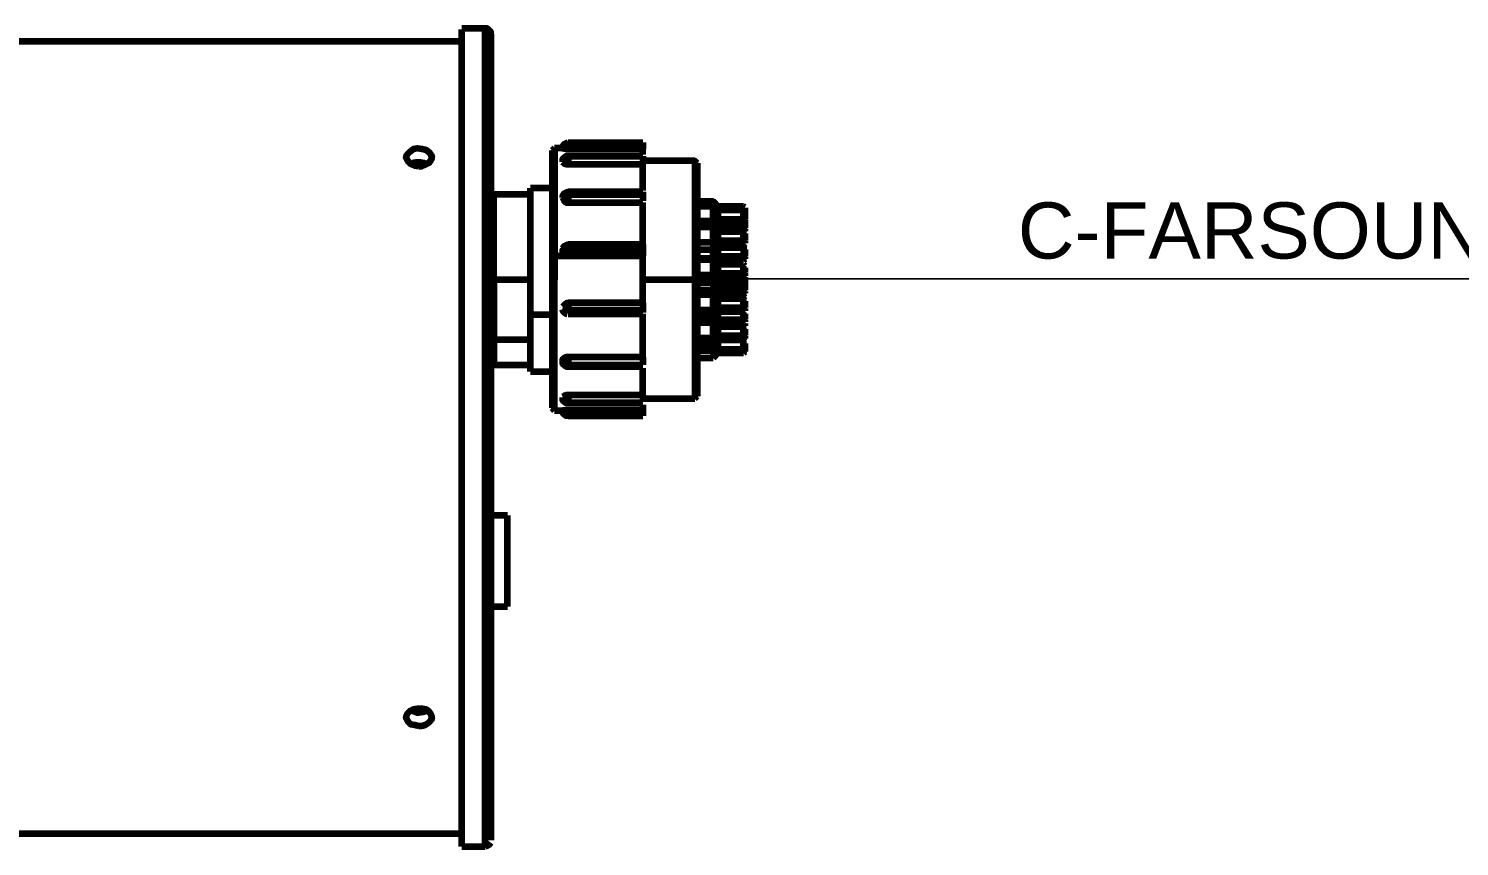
# Model space of a CAD drawing. Header units: millimetres. Extents: x 132530 to 133404, y 33424 to 34046.
# Drawn here: x 132675.45 to 132707.1, y 33484.39 to 33502.49 of the extents above; entities that cross this region are included whole.
import ezdxf

# ---------------------------------------------------------------- set-up
doc = ezdxf.new("R2010")
doc.units = ezdxf.units.MM
doc.layers.add('P', color=250, linetype='Continuous', lineweight=100)

msp = doc.modelspace()

# ---------------------------------------------------------------- linework, layer by layer
at = {"color": 3}
msp.add_line((132691.302, 33496.958), (132781.467, 33496.931), dxfattribs=at)
at = {"layer": 'P', "color": 7}
for points in [[(132685.552, 33502.488), (132685.04, 33502.488)], [(132685.04, 33493.439), (132685.04, 33494.003), (132685.04, 33494.568), (132685.04, 33495.115), (132685.04, 33495.679), (132685.04, 33496.208), (132685.04, 33496.737), (132685.04, 33497.267), (132685.04, 33497.76), (132685.04, 33498.254), (132685.04, 33498.713), (132685.04, 33499.172), (132685.04, 33499.595), (132685.04, 33499.983), (132685.04, 33500.371), (132685.04, 33500.706), (132685.04, 33501.041), (132685.04, 33501.323), (132685.04, 33501.588), (132685.04, 33501.817), (132685.04, 33502.011), (132685.04, 33502.17), (132685.04, 33502.311), (132685.04, 33502.399), (132685.04, 33502.47)], [(132685.675, 33502.364), (132685.675, 33502.417), (132685.64, 33502.452), (132685.605, 33502.488), (132685.552, 33502.488)], [(132685.552, 33493.439), (132685.552, 33494.003), (132685.552, 33494.568), (132685.552, 33495.115), (132685.552, 33495.679), (132685.552, 33496.208), (132685.552, 33496.737), (132685.552, 33497.267), (132685.552, 33497.76), (132685.552, 33498.254), (132685.552, 33498.713), (132685.552, 33499.172), (132685.552, 33499.595), (132685.552, 33499.983), (132685.552, 33500.371), (132685.552, 33500.706), (132685.552, 33501.041), (132685.552, 33501.323), (132685.552, 33501.588), (132685.552, 33501.817), (132685.552, 33502.011), (132685.552, 33502.17), (132685.552, 33502.311), (132685.552, 33502.399), (132685.552, 33502.47)], [(132685.04, 33502.205), (132656.377, 33502.205), (132656.289, 33502.064)], [(132685.675, 33502.364), (132685.675, 33502.294), (132685.675, 33502.205), (132685.675, 33502.082), (132685.675, 33501.923), (132685.675, 33501.747), (132685.675, 33501.518), (132685.675, 33501.253), (132685.675, 33500.971), (132685.675, 33500.653), (132685.675, 33500.318), (132685.675, 33499.948), (132685.675, 33499.542), (132685.675, 33499.136), (132685.675, 33498.695), (132685.675, 33498.219), (132685.675, 33497.743), (132685.675, 33497.249), (132685.675, 33496.72), (132685.675, 33496.208), (132685.675, 33495.661), (132685.675, 33495.115), (132685.675, 33494.568), (132685.675, 33494.003), (132685.675, 33493.439)], [(132684.088, 33499.436), (132684, 33499.454), (132683.912, 33499.489), (132683.859, 33499.542), (132683.823, 33499.595), (132683.806, 33499.665), (132683.841, 33499.718), (132683.894, 33499.771), (132683.964, 33499.824), (132684.053, 33499.842), (132684.159, 33499.824), (132684.247, 33499.807), (132684.317, 33499.754), (132684.353, 33499.701), (132684.37, 33499.63), (132684.353, 33499.577), (132684.3, 33499.507), (132684.229, 33499.471), (132684.141, 33499.436), (132684.088, 33499.436)], [(132687.087, 33499.842), (132687.034, 33499.789)], [(132687.263, 33499.842), (132687.087, 33499.842)], [(132687.386, 33499.965), (132687.334, 33499.948), (132687.298, 33499.93), (132687.263, 33499.877)], [(132687.263, 33499.842), (132687.334, 33499.824), (132687.386, 33499.824), (132689.044, 33499.824)], [(132687.386, 33499.965), (132689.044, 33499.965)], [(132687.386, 33499.965), (132687.386, 33499.877), (132687.386, 33499.824)], [(132689.044, 33499.965), (132689.044, 33499.877), (132689.044, 33499.824)], [(132684.264, 33499.489), (132684.211, 33499.507), (132684.123, 33499.524), (132684.017, 33499.524), (132683.947, 33499.507), (132683.912, 33499.489)], [(132687.087, 33499.824), (132687.087, 33499.718), (132687.087, 33499.524), (132687.087, 33499.242), (132687.087, 33498.889), (132687.087, 33498.448), (132687.087, 33497.972), (132687.087, 33497.461), (132687.087, 33496.931), (132687.034, 33496.931)], [(132687.034, 33499.789), (132687.034, 33499.736), (132687.034, 33499.56), (132687.034, 33499.313), (132687.034, 33498.942), (132687.034, 33498.519), (132687.034, 33498.025), (132687.034, 33497.496), (132687.034, 33496.931)], [(132689.044, 33499.665), (132687.386, 33499.665), (132687.334, 33499.665), (132687.298, 33499.63), (132687.263, 33499.595), (132687.263, 33499.542)], [(132687.386, 33499.665), (132687.334, 33499.648), (132687.298, 33499.63), (132687.263, 33499.595), (132687.263, 33499.542)], [(132687.263, 33499.542), (132687.298, 33499.507), (132687.334, 33499.489), (132687.386, 33499.489), (132689.044, 33499.489)], [(132687.386, 33499.665), (132689.044, 33499.665)], [(132687.386, 33499.665), (132687.386, 33499.63), (132687.386, 33499.542), (132687.386, 33499.489)], [(132689.044, 33499.701), (132689.044, 33499.754), (132689.044, 33499.824)], [(132689.044, 33499.665), (132689.044, 33499.63), (132689.044, 33499.542), (132689.044, 33499.489)], [(132690.244, 33499.507), (132690.191, 33499.56), (132689.044, 33499.56)], [(132690.191, 33499.56), (132690.191, 33499.507), (132690.191, 33499.366), (132690.191, 33499.119), (132690.191, 33498.783), (132690.191, 33498.395), (132690.191, 33497.937), (132690.191, 33497.443), (132690.191, 33496.931), (132689.044, 33496.931)], [(132683.982, 33499.454), (132684.035, 33499.471), (132683.982, 33499.454)], [(132684.035, 33499.471), (132684, 33499.454)], [(132684.088, 33499.471), (132684.035, 33499.471)], [(132684.194, 33499.454), (132684.123, 33499.471)], [(132689.044, 33498.907), (132689.044, 33499.207), (132689.044, 33499.489)], [(132690.244, 33499.507), (132690.244, 33499.454), (132690.244, 33499.313), (132690.244, 33499.083), (132690.244, 33498.748), (132690.244, 33498.36), (132690.244, 33497.919), (132690.244, 33497.443), (132690.244, 33496.931), (132690.191, 33496.931)], [(132687.034, 33498.96), (132686.557, 33498.96)], [(132686.557, 33496.155), (132686.557, 33496.42), (132686.557, 33496.684), (132686.557, 33496.967), (132686.557, 33497.249), (132686.557, 33497.513), (132686.557, 33497.778), (132686.557, 33498.007), (132686.557, 33498.237), (132686.557, 33498.431), (132686.557, 33498.607), (132686.557, 33498.748), (132686.557, 33498.854), (132686.557, 33498.925), (132686.557, 33498.96)], [(132685.746, 33498.642), (132685.675, 33498.642)], [(132686.557, 33498.819), (132685.746, 33498.819)], [(132686.557, 33496.931), (132685.746, 33496.931), (132685.746, 33497.178), (132685.746, 33497.443), (132685.746, 33497.69), (132685.746, 33497.919), (132685.746, 33498.131), (132685.746, 33498.325), (132685.746, 33498.484), (132685.746, 33498.625), (132685.746, 33498.731), (132685.746, 33498.801)], [(132689.044, 33498.872), (132687.386, 33498.872), (132687.334, 33498.854), (132687.298, 33498.836), (132687.263, 33498.783), (132687.263, 33498.748)], [(132687.386, 33498.819), (132687.334, 33498.819), (132687.298, 33498.801), (132687.263, 33498.766)], [(132687.263, 33498.748), (132687.298, 33498.678), (132687.334, 33498.642), (132687.386, 33498.642), (132689.044, 33498.642)], [(132687.386, 33498.872), (132687.386, 33498.819)], [(132687.386, 33498.819), (132689.044, 33498.819)], [(132687.386, 33498.819), (132687.386, 33498.731), (132687.386, 33498.678)], [(132689.044, 33498.872), (132689.044, 33498.819)], [(132689.044, 33498.819), (132689.044, 33498.731), (132689.044, 33498.678)], [(132689.044, 33497.708), (132689.044, 33498.201), (132689.044, 33498.642)], [(132690.703, 33498.554), (132690.597, 33498.66), (132690.244, 33498.66)], [(132690.597, 33498.554), (132690.597, 33498.642)], [(132690.597, 33498.554), (132690.244, 33498.554)], [(132690.703, 33498.466), (132690.597, 33498.554)], [(132690.597, 33498.237), (132690.597, 33498.325), (132690.597, 33498.413), (132690.597, 33498.484), (132690.597, 33498.537)], [(132690.703, 33498.466), (132690.703, 33498.413), (132690.703, 33498.325), (132690.703, 33498.272), (132690.597, 33498.237), (132690.597, 33498.148), (132690.597, 33498.096)], [(132691.267, 33498.554), (132690.703, 33498.554)], [(132690.703, 33498.554), (132690.703, 33498.484)], [(132691.302, 33498.431), (132691.267, 33498.466), (132690.703, 33498.466)], [(132690.703, 33498.184), (132690.703, 33498.272)], [(132690.703, 33498.272), (132691.267, 33498.272), (132691.267, 33498.219)], [(132691.302, 33498.537), (132691.267, 33498.554)], [(132691.267, 33498.466), (132691.267, 33498.519)], [(132691.267, 33498.272), (132691.267, 33498.325), (132691.267, 33498.378), (132691.267, 33498.448)], [(132691.302, 33498.378), (132691.302, 33498.431), (132691.302, 33498.484), (132691.302, 33498.519)], [(132691.302, 33498.272), (132691.302, 33498.325), (132691.302, 33498.378), (132691.302, 33498.431)], [(132691.302, 33498.201), (132691.302, 33498.254)], [(132690.244, 33498.237), (132690.597, 33498.237)], [(132690.703, 33497.99), (132690.597, 33498.096), (132690.244, 33498.096)], [(132690.597, 33498.078), (132690.703, 33498.184)], [(132690.703, 33497.99), (132690.703, 33497.954), (132690.703, 33497.902), (132690.703, 33497.849), (132690.703, 33497.796), (132690.597, 33497.76), (132690.597, 33497.849), (132690.597, 33497.937), (132690.597, 33498.025), (132690.597, 33498.096)], [(132690.703, 33498.078), (132690.632, 33498.043)], [(132690.703, 33498.184), (132691.267, 33498.184)], [(132690.703, 33498.184), (132690.703, 33498.131), (132690.703, 33498.078)], [(132690.703, 33497.99), (132690.703, 33498.078)], [(132690.703, 33498.078), (132691.267, 33498.078)], [(132691.302, 33497.954), (132691.267, 33497.99), (132690.703, 33497.99)], [(132691.267, 33498.184), (132691.302, 33498.201)], [(132691.267, 33498.078), (132691.267, 33498.131), (132691.267, 33498.184)], [(132691.267, 33498.078), (132691.267, 33498.025)], [(132691.267, 33497.99), (132691.302, 33498.007)], [(132691.267, 33497.796), (132691.267, 33497.849), (132691.267, 33497.902), (132691.267, 33497.954), (132691.267, 33497.99)], [(132691.302, 33498.078), (132691.302, 33498.131), (132691.302, 33498.166), (132691.302, 33498.219)], [(132691.302, 33498.007), (132691.302, 33498.06)], [(132691.302, 33497.813), (132691.302, 33497.866), (132691.302, 33497.902), (132691.302, 33497.954)], [(132689.044, 33497.708), (132687.386, 33497.708), (132687.334, 33497.69), (132687.298, 33497.672), (132687.263, 33497.619)], [(132687.386, 33497.708), (132687.386, 33497.655), (132687.386, 33497.602)], [(132689.044, 33497.708), (132689.044, 33497.655), (132689.044, 33497.602)], [(132690.244, 33497.76), (132690.597, 33497.76)], [(132690.597, 33497.76), (132690.597, 33497.672), (132690.597, 33497.619)], [(132690.597, 33497.602), (132690.703, 33497.708)], [(132690.703, 33497.637), (132690.703, 33497.602), (132690.703, 33497.549), (132690.703, 33497.496), (132690.703, 33497.443), (132690.597, 33497.408), (132690.597, 33497.496), (132690.597, 33497.584)], [(132690.703, 33497.637), (132690.667, 33497.672)], [(132690.703, 33497.655), (132690.667, 33497.672)], [(132690.703, 33497.708), (132690.703, 33497.796)], [(132690.703, 33497.796), (132691.267, 33497.796)], [(132690.703, 33497.708), (132691.267, 33497.708)], [(132691.302, 33497.619), (132691.267, 33497.655), (132690.703, 33497.655)], [(132691.267, 33497.637), (132690.703, 33497.637)], [(132691.267, 33497.637), (132691.267, 33497.602), (132691.267, 33497.549), (132691.267, 33497.496), (132691.267, 33497.443), (132690.703, 33497.443)], [(132691.267, 33497.796), (132691.302, 33497.813)], [(132691.267, 33497.796), (132691.267, 33497.743)], [(132691.267, 33497.708), (132691.302, 33497.743)], [(132691.302, 33497.602), (132691.267, 33497.637)], [(132691.302, 33497.743), (132691.302, 33497.796)], [(132687.087, 33497.461), (132687.386, 33497.461)], [(132687.386, 33497.602), (132687.334, 33497.602), (132687.263, 33497.584), (132687.263, 33497.531), (132687.298, 33497.496), (132687.334, 33497.461), (132687.386, 33497.461)], [(132687.386, 33497.602), (132689.044, 33497.602)], [(132687.386, 33497.602), (132687.386, 33497.513), (132687.386, 33497.461)], [(132687.386, 33497.461), (132689.044, 33497.461)], [(132689.044, 33497.602), (132689.044, 33497.513), (132689.044, 33497.461)], [(132689.044, 33496.42), (132689.044, 33496.931), (132689.044, 33497.461)], [(132690.244, 33497.602), (132690.597, 33497.602)], [(132690.244, 33497.408), (132690.597, 33497.408)], [(132690.703, 33497.267), (132690.597, 33497.372), (132690.244, 33497.372)], [(132690.703, 33497.267), (132690.703, 33497.178), (132690.703, 33497.125), (132690.703, 33497.073), (132690.597, 33497.037), (132690.597, 33497.125), (132690.597, 33497.214), (132690.597, 33497.302), (132690.597, 33497.355)], [(132690.65, 33497.319), (132690.703, 33497.355)], [(132690.703, 33497.355), (132690.703, 33497.443)], [(132690.703, 33497.355), (132691.267, 33497.355)], [(132691.302, 33497.461), (132691.267, 33497.443)], [(132691.267, 33497.355), (132691.267, 33497.443)], [(132691.267, 33497.355), (132691.302, 33497.39)], [(132691.302, 33497.461), (132691.302, 33497.513), (132691.302, 33497.549), (132691.302, 33497.602)], [(132691.302, 33497.39), (132691.302, 33497.443)], [(132690.244, 33497.037), (132690.597, 33497.037)], [(132690.597, 33497.037), (132690.597, 33496.967), (132690.597, 33496.914)], [(132691.267, 33497.267), (132690.703, 33497.267)], [(132690.703, 33497.073), (132691.267, 33497.073)], [(132690.703, 33496.984), (132690.703, 33497.037)], [(132691.302, 33497.231), (132691.267, 33497.267)], [(132691.267, 33497.073), (132691.267, 33497.125), (132691.267, 33497.178), (132691.267, 33497.231)], [(132691.267, 33497.073), (132691.302, 33497.09)], [(132691.267, 33497.073), (132691.267, 33497.002)], [(132691.267, 33496.984), (132691.302, 33497.02)], [(132691.267, 33496.967), (132691.302, 33497.002)], [(132691.302, 33497.09), (132691.302, 33497.143), (132691.302, 33497.196)], [(132691.302, 33497.02), (132691.302, 33497.073)], [(132685.746, 33496.931), (132685.746, 33495.608)], [(132687.034, 33496.931), (132687.034, 33496.385), (132687.034, 33495.838), (132687.034, 33495.344), (132687.034, 33494.921), (132687.034, 33494.568), (132687.034, 33494.303), (132687.034, 33494.144), (132687.034, 33494.092)], [(132687.087, 33494.039), (132687.087, 33494.144), (132687.087, 33494.338), (132687.087, 33494.621), (132687.087, 33494.973), (132687.087, 33495.414), (132687.087, 33495.891), (132687.087, 33496.402), (132687.087, 33496.931)], [(132690.191, 33496.931), (132690.191, 33496.42), (132690.191, 33495.926), (132690.191, 33495.485), (132690.191, 33495.079), (132690.191, 33494.744), (132690.191, 33494.515), (132690.191, 33494.356), (132690.191, 33494.303)], [(132690.244, 33496.931), (132690.244, 33496.438), (132690.244, 33495.944), (132690.244, 33495.503), (132690.244, 33495.115), (132690.244, 33494.797), (132690.244, 33494.55), (132690.244, 33494.409), (132690.244, 33494.356)], [(132690.244, 33496.896), (132690.597, 33496.896)], [(132690.244, 33496.878), (132690.597, 33496.878)], [(132690.244, 33496.861), (132690.597, 33496.861)], [(132690.244, 33496.702), (132690.597, 33496.702)], [(132690.597, 33496.896), (132690.703, 33496.984)], [(132690.597, 33496.878), (132690.703, 33496.967)], [(132690.703, 33496.967), (132690.703, 33496.896), (132690.597, 33496.861), (132690.597, 33496.773), (132690.597, 33496.72)], [(132690.597, 33496.702), (132690.703, 33496.808)], [(132690.703, 33496.808), (132690.703, 33496.737), (132690.703, 33496.684), (132690.597, 33496.649)], [(132690.597, 33496.649), (132690.597, 33496.702)], [(132690.703, 33496.984), (132691.267, 33496.984)], [(132690.703, 33496.967), (132691.267, 33496.967)], [(132690.703, 33496.808), (132690.703, 33496.843), (132690.703, 33496.896)], [(132690.703, 33496.896), (132691.267, 33496.896)], [(132690.703, 33496.808), (132691.267, 33496.808)], [(132691.267, 33496.808), (132691.267, 33496.737), (132691.267, 33496.684), (132690.703, 33496.684)], [(132690.703, 33496.596), (132690.703, 33496.684)], [(132691.267, 33496.896), (132691.267, 33496.949)], [(132691.267, 33496.896), (132691.267, 33496.843), (132691.267, 33496.808)], [(132691.267, 33496.808), (132691.302, 33496.843)], [(132691.302, 33496.702), (132691.267, 33496.684)], [(132691.267, 33496.596), (132691.267, 33496.684)], [(132691.302, 33496.896), (132691.302, 33496.931), (132691.302, 33496.984)], [(132691.302, 33496.843), (132691.302, 33496.896)], [(132691.302, 33496.702), (132691.302, 33496.755), (132691.302, 33496.808), (132691.302, 33496.843)], [(132687.386, 33496.42), (132687.334, 33496.402), (132687.298, 33496.367), (132687.263, 33496.332)], [(132687.386, 33496.42), (132687.386, 33496.349), (132687.386, 33496.261)], [(132689.044, 33496.42), (132687.386, 33496.42)], [(132689.044, 33496.42), (132689.044, 33496.349), (132689.044, 33496.261)], [(132690.244, 33496.649), (132690.597, 33496.649)], [(132690.703, 33496.508), (132690.597, 33496.614), (132690.244, 33496.614)], [(132690.703, 33496.508), (132690.597, 33496.596), (132690.244, 33496.596)], [(132690.703, 33496.508), (132690.703, 33496.455), (132690.703, 33496.367), (132690.703, 33496.314), (132690.597, 33496.261), (132690.597, 33496.367), (132690.597, 33496.455), (132690.597, 33496.526), (132690.597, 33496.579)], [(132690.65, 33496.561), (132690.703, 33496.596)], [(132690.703, 33496.596), (132691.267, 33496.596)], [(132691.302, 33496.473), (132691.267, 33496.508), (132690.703, 33496.508)], [(132691.267, 33496.508), (132690.703, 33496.508)], [(132691.267, 33496.596), (132691.302, 33496.632)], [(132691.302, 33496.473), (132691.267, 33496.508)], [(132691.267, 33496.314), (132691.267, 33496.367), (132691.267, 33496.42), (132691.267, 33496.49)], [(132691.302, 33496.632), (132691.302, 33496.667)], [(132691.302, 33496.314), (132691.302, 33496.367), (132691.302, 33496.402), (132691.302, 33496.455)], [(132685.746, 33496.279), (132685.675, 33496.279)], [(132686.557, 33494.903), (132686.557, 33494.956), (132686.557, 33495.044), (132686.557, 33495.15), (132686.557, 33495.309), (132686.557, 33495.485), (132686.557, 33495.679), (132686.557, 33495.908), (132686.557, 33496.155)], [(132687.034, 33496.155), (132686.557, 33496.155)], [(132687.263, 33496.279), (132687.281, 33496.226), (132687.316, 33496.191), (132687.369, 33496.173)], [(132687.386, 33496.261), (132687.334, 33496.261), (132687.263, 33496.279)], [(132687.386, 33496.261), (132689.044, 33496.261)], [(132687.386, 33496.261), (132687.386, 33496.208)], [(132687.386, 33496.173), (132689.044, 33496.173)], [(132689.044, 33496.261), (132689.044, 33496.208)], [(132689.044, 33495.22), (132689.044, 33495.679), (132689.044, 33496.173)], [(132690.244, 33496.261), (132690.597, 33496.261)], [(132690.244, 33496.12), (132690.597, 33496.12)], [(132690.597, 33496.261), (132690.597, 33496.191), (132690.597, 33496.138)], [(132690.597, 33496.12), (132690.703, 33496.226)], [(132690.703, 33496.226), (132690.703, 33496.155), (132690.703, 33496.102), (132690.703, 33496.049), (132690.597, 33496.014), (132690.597, 33496.102)], [(132690.703, 33496.226), (132690.703, 33496.314)], [(132690.703, 33496.314), (132691.267, 33496.314), (132691.267, 33496.261)], [(132690.703, 33496.226), (132691.267, 33496.226)], [(132690.703, 33495.961), (132690.703, 33496.049)], [(132690.703, 33496.049), (132691.267, 33496.049)], [(132691.267, 33496.226), (132691.302, 33496.243)], [(132691.302, 33496.067), (132691.267, 33496.049), (132691.267, 33496.102), (132691.267, 33496.155), (132691.267, 33496.208)], [(132691.267, 33496.049), (132691.267, 33495.997)], [(132691.302, 33496.243), (132691.302, 33496.296)], [(132691.302, 33496.067), (132691.302, 33496.12), (132691.302, 33496.173)], [(132691.302, 33495.997), (132691.302, 33496.049)], [(132690.244, 33496.014), (132690.597, 33496.014)], [(132690.703, 33495.891), (132690.597, 33495.979), (132690.244, 33495.979)], [(132690.703, 33495.891), (132690.703, 33495.838), (132690.703, 33495.75), (132690.703, 33495.697), (132690.597, 33495.644), (132690.597, 33495.75), (132690.597, 33495.838), (132690.597, 33495.908), (132690.597, 33495.961)], [(132690.667, 33495.926), (132690.703, 33495.961)], [(132690.703, 33495.961), (132691.267, 33495.961)], [(132690.703, 33495.891), (132690.703, 33495.961)], [(132691.302, 33495.855), (132691.267, 33495.891), (132690.703, 33495.891)], [(132691.267, 33495.961), (132691.302, 33495.997)], [(132691.267, 33495.961), (132691.267, 33495.926)], [(132691.267, 33495.891), (132691.302, 33495.908)], [(132691.267, 33495.697), (132691.267, 33495.75), (132691.267, 33495.803), (132691.267, 33495.873)], [(132691.302, 33495.908), (132691.302, 33495.961)], [(132691.302, 33495.697), (132691.302, 33495.75), (132691.302, 33495.785), (132691.302, 33495.838)], [(132685.746, 33495.608), (132686.557, 33495.608)], [(132685.746, 33495.608), (132685.746, 33495.432), (132685.746, 33495.291), (132685.746, 33495.168), (132685.746, 33495.097), (132685.746, 33495.044)], [(132690.244, 33495.644), (132690.597, 33495.644)], [(132690.244, 33495.503), (132690.597, 33495.503)], [(132690.597, 33495.644), (132690.597, 33495.573), (132690.597, 33495.52)], [(132690.597, 33495.503), (132690.703, 33495.608)], [(132690.703, 33495.591), (132690.703, 33495.538), (132690.703, 33495.45), (132690.703, 33495.397), (132690.597, 33495.362), (132690.597, 33495.45), (132690.597, 33495.503)], [(132690.703, 33495.608), (132690.703, 33495.697)], [(132690.703, 33495.697), (132691.267, 33495.697), (132691.267, 33495.644)], [(132690.703, 33495.608), (132691.267, 33495.608)], [(132691.302, 33495.556), (132691.267, 33495.591), (132690.703, 33495.591)], [(132691.267, 33495.608), (132691.302, 33495.626)], [(132691.267, 33495.397), (132691.267, 33495.45), (132691.267, 33495.503), (132691.267, 33495.573)], [(132691.302, 33495.626), (132691.302, 33495.679)], [(132691.302, 33495.397), (132691.302, 33495.432), (132691.302, 33495.485), (132691.302, 33495.52)], [(132685.675, 33495.22), (132685.746, 33495.22)], [(132689.044, 33495.22), (132687.386, 33495.22), (132687.334, 33495.22), (132687.298, 33495.203), (132687.263, 33495.168), (132687.263, 33495.132)], [(132687.263, 33495.132), (132687.263, 33495.079), (132687.298, 33495.044), (132687.334, 33495.009), (132687.386, 33495.009)], [(132687.386, 33495.044), (132687.334, 33495.062), (132687.298, 33495.079), (132687.263, 33495.097)], [(132687.386, 33495.22), (132687.386, 33495.15), (132687.386, 33495.097), (132687.386, 33495.044)], [(132689.044, 33495.22), (132689.044, 33495.15), (132689.044, 33495.097), (132689.044, 33495.044)], [(132690.244, 33495.362), (132690.597, 33495.362)], [(132690.244, 33495.203), (132690.597, 33495.203)], [(132690.597, 33495.362), (132690.597, 33495.273), (132690.597, 33495.22)], [(132690.597, 33495.203), (132690.703, 33495.309)], [(132690.703, 33495.309), (132690.703, 33495.344), (132690.703, 33495.397)], [(132690.703, 33495.397), (132691.267, 33495.397), (132691.267, 33495.344), (132691.267, 33495.309)], [(132690.703, 33495.309), (132691.267, 33495.309)], [(132691.267, 33495.309), (132691.302, 33495.344)], [(132691.302, 33495.344), (132691.302, 33495.397)], [(132685.746, 33495.044), (132686.557, 33495.044)], [(132686.557, 33494.903), (132687.034, 33494.903)], [(132687.386, 33495.044), (132689.044, 33495.044)], [(132687.386, 33495.009), (132689.044, 33495.009)], [(132689.044, 33494.374), (132689.044, 33494.674), (132689.044, 33494.973)], [(132689.044, 33494.374), (132687.386, 33494.374), (132687.334, 33494.374), (132687.298, 33494.356), (132687.263, 33494.338)], [(132687.263, 33494.321), (132687.263, 33494.268), (132687.298, 33494.233), (132687.334, 33494.197), (132687.386, 33494.197)], [(132687.386, 33494.215), (132687.334, 33494.215), (132687.298, 33494.25), (132687.263, 33494.286)], [(132687.386, 33494.374), (132687.386, 33494.338), (132687.386, 33494.286), (132687.386, 33494.233)], [(132687.386, 33494.215), (132689.044, 33494.215)], [(132687.386, 33494.197), (132689.044, 33494.197)], [(132689.044, 33494.374), (132689.044, 33494.338), (132689.044, 33494.286), (132689.044, 33494.233)], [(132689.044, 33494.303), (132690.191, 33494.303)], [(132689.044, 33494.162), (132689.044, 33494.109), (132689.044, 33494.039)], [(132690.191, 33494.303), (132690.244, 33494.356)], [(132687.034, 33494.092), (132687.087, 33494.039)], [(132687.087, 33494.039), (132687.263, 33494.039)], [(132689.044, 33494.039), (132687.386, 33494.039), (132687.334, 33494.039), (132687.263, 33494.039)], [(132687.386, 33493.915), (132687.334, 33493.915), (132687.298, 33493.95), (132687.263, 33493.986), (132687.263, 33494.039)], [(132687.386, 33494.039), (132687.386, 33493.986), (132687.386, 33493.915)], [(132687.386, 33493.915), (132689.044, 33493.915)], [(132689.044, 33494.039), (132689.044, 33493.986), (132689.044, 33493.915)], [(132685.04, 33484.39), (132685.04, 33484.478), (132685.04, 33484.584), (132685.04, 33484.708), (132685.04, 33484.866), (132685.04, 33485.078), (132685.04, 33485.307), (132685.04, 33485.554), (132685.04, 33485.854), (132685.04, 33486.172), (132685.04, 33486.524), (132685.04, 33486.895), (132685.04, 33487.301), (132685.04, 33487.724), (132685.04, 33488.165), (132685.04, 33488.641), (132685.04, 33489.117), (132685.04, 33489.629), (132685.04, 33490.14), (132685.04, 33490.67), (132685.04, 33491.216), (132685.04, 33491.763), (132685.04, 33492.328), (132685.04, 33492.874), (132685.04, 33493.439)], [(132685.552, 33484.39), (132685.552, 33484.478), (132685.552, 33484.584), (132685.552, 33484.708), (132685.552, 33484.866), (132685.552, 33485.078), (132685.552, 33485.307), (132685.552, 33485.554), (132685.552, 33485.854), (132685.552, 33486.172), (132685.552, 33486.524), (132685.552, 33486.895), (132685.552, 33487.301), (132685.552, 33487.724), (132685.552, 33488.165), (132685.552, 33488.641), (132685.552, 33489.117), (132685.552, 33489.629), (132685.552, 33490.14), (132685.552, 33490.67), (132685.552, 33491.216), (132685.552, 33491.763), (132685.552, 33492.328), (132685.552, 33492.874), (132685.552, 33493.439)], [(132685.675, 33493.439), (132685.675, 33492.874), (132685.675, 33492.328), (132685.675, 33491.763), (132685.675, 33491.216), (132685.675, 33490.687), (132685.675, 33490.158), (132685.675, 33489.647), (132685.675, 33489.153), (132685.675, 33488.659), (132685.675, 33488.2), (132685.675, 33487.759), (132685.675, 33487.336), (132685.675, 33486.948), (132685.675, 33486.577), (132685.675, 33486.225), (132685.675, 33485.907), (132685.675, 33485.625), (132685.675, 33485.378), (132685.675, 33485.149), (132685.675, 33484.955), (132685.675, 33484.796), (132685.675, 33484.672), (132685.675, 33484.584), (132685.675, 33484.531)], [(132686.046, 33491.71), (132685.675, 33491.71)], [(132686.046, 33489.699), (132686.046, 33489.752), (132686.046, 33489.823), (132686.046, 33489.946), (132686.046, 33490.07), (132686.046, 33490.229), (132686.046, 33490.405), (132686.046, 33490.599), (132686.046, 33490.793), (132686.046, 33490.969), (132686.046, 33491.146), (132686.046, 33491.322), (132686.046, 33491.463), (132686.046, 33491.569), (132686.046, 33491.657), (132686.046, 33491.71)], [(132685.675, 33489.699), (132686.046, 33489.699)], [(132684.088, 33487.054), (132684, 33487.071), (132683.912, 33487.089), (132683.859, 33487.142), (132683.823, 33487.195), (132683.806, 33487.265), (132683.841, 33487.336), (132683.894, 33487.389), (132683.964, 33487.424), (132684.053, 33487.442), (132684.159, 33487.442), (132684.247, 33487.424), (132684.317, 33487.371), (132684.353, 33487.318), (132684.37, 33487.248), (132684.353, 33487.177), (132684.3, 33487.124), (132684.229, 33487.071), (132684.141, 33487.054), (132684.088, 33487.054)], [(132683.912, 33487.406), (132683.947, 33487.389), (132684.035, 33487.353), (132684.088, 33487.353)], [(132684.088, 33487.353), (132684.176, 33487.371), (132684.264, 33487.389)], [(132656.377, 33484.672), (132685.04, 33484.672)], [(132685.04, 33484.39), (132685.552, 33484.39)], [(132685.552, 33484.39), (132685.605, 33484.408), (132685.64, 33484.425), (132685.675, 33484.478)]]:
    msp.add_lwpolyline(points, dxfattribs=at)

# ---------------------------------------------------------------- texts
at = {"color": 7, "insert": (132697.337, 33498.641), "char_height": 1.24224, "width": 40.02571, "attachment_point": 1}
msp.add_mtext('{\\fSwis721 Lt BT|b0|i0|c0|p34;C-FARSOUNDER-1A SPECIAL CABLE F24555 (30m)}', dxfattribs=at)

doc.saveas('drawing.dxf')
